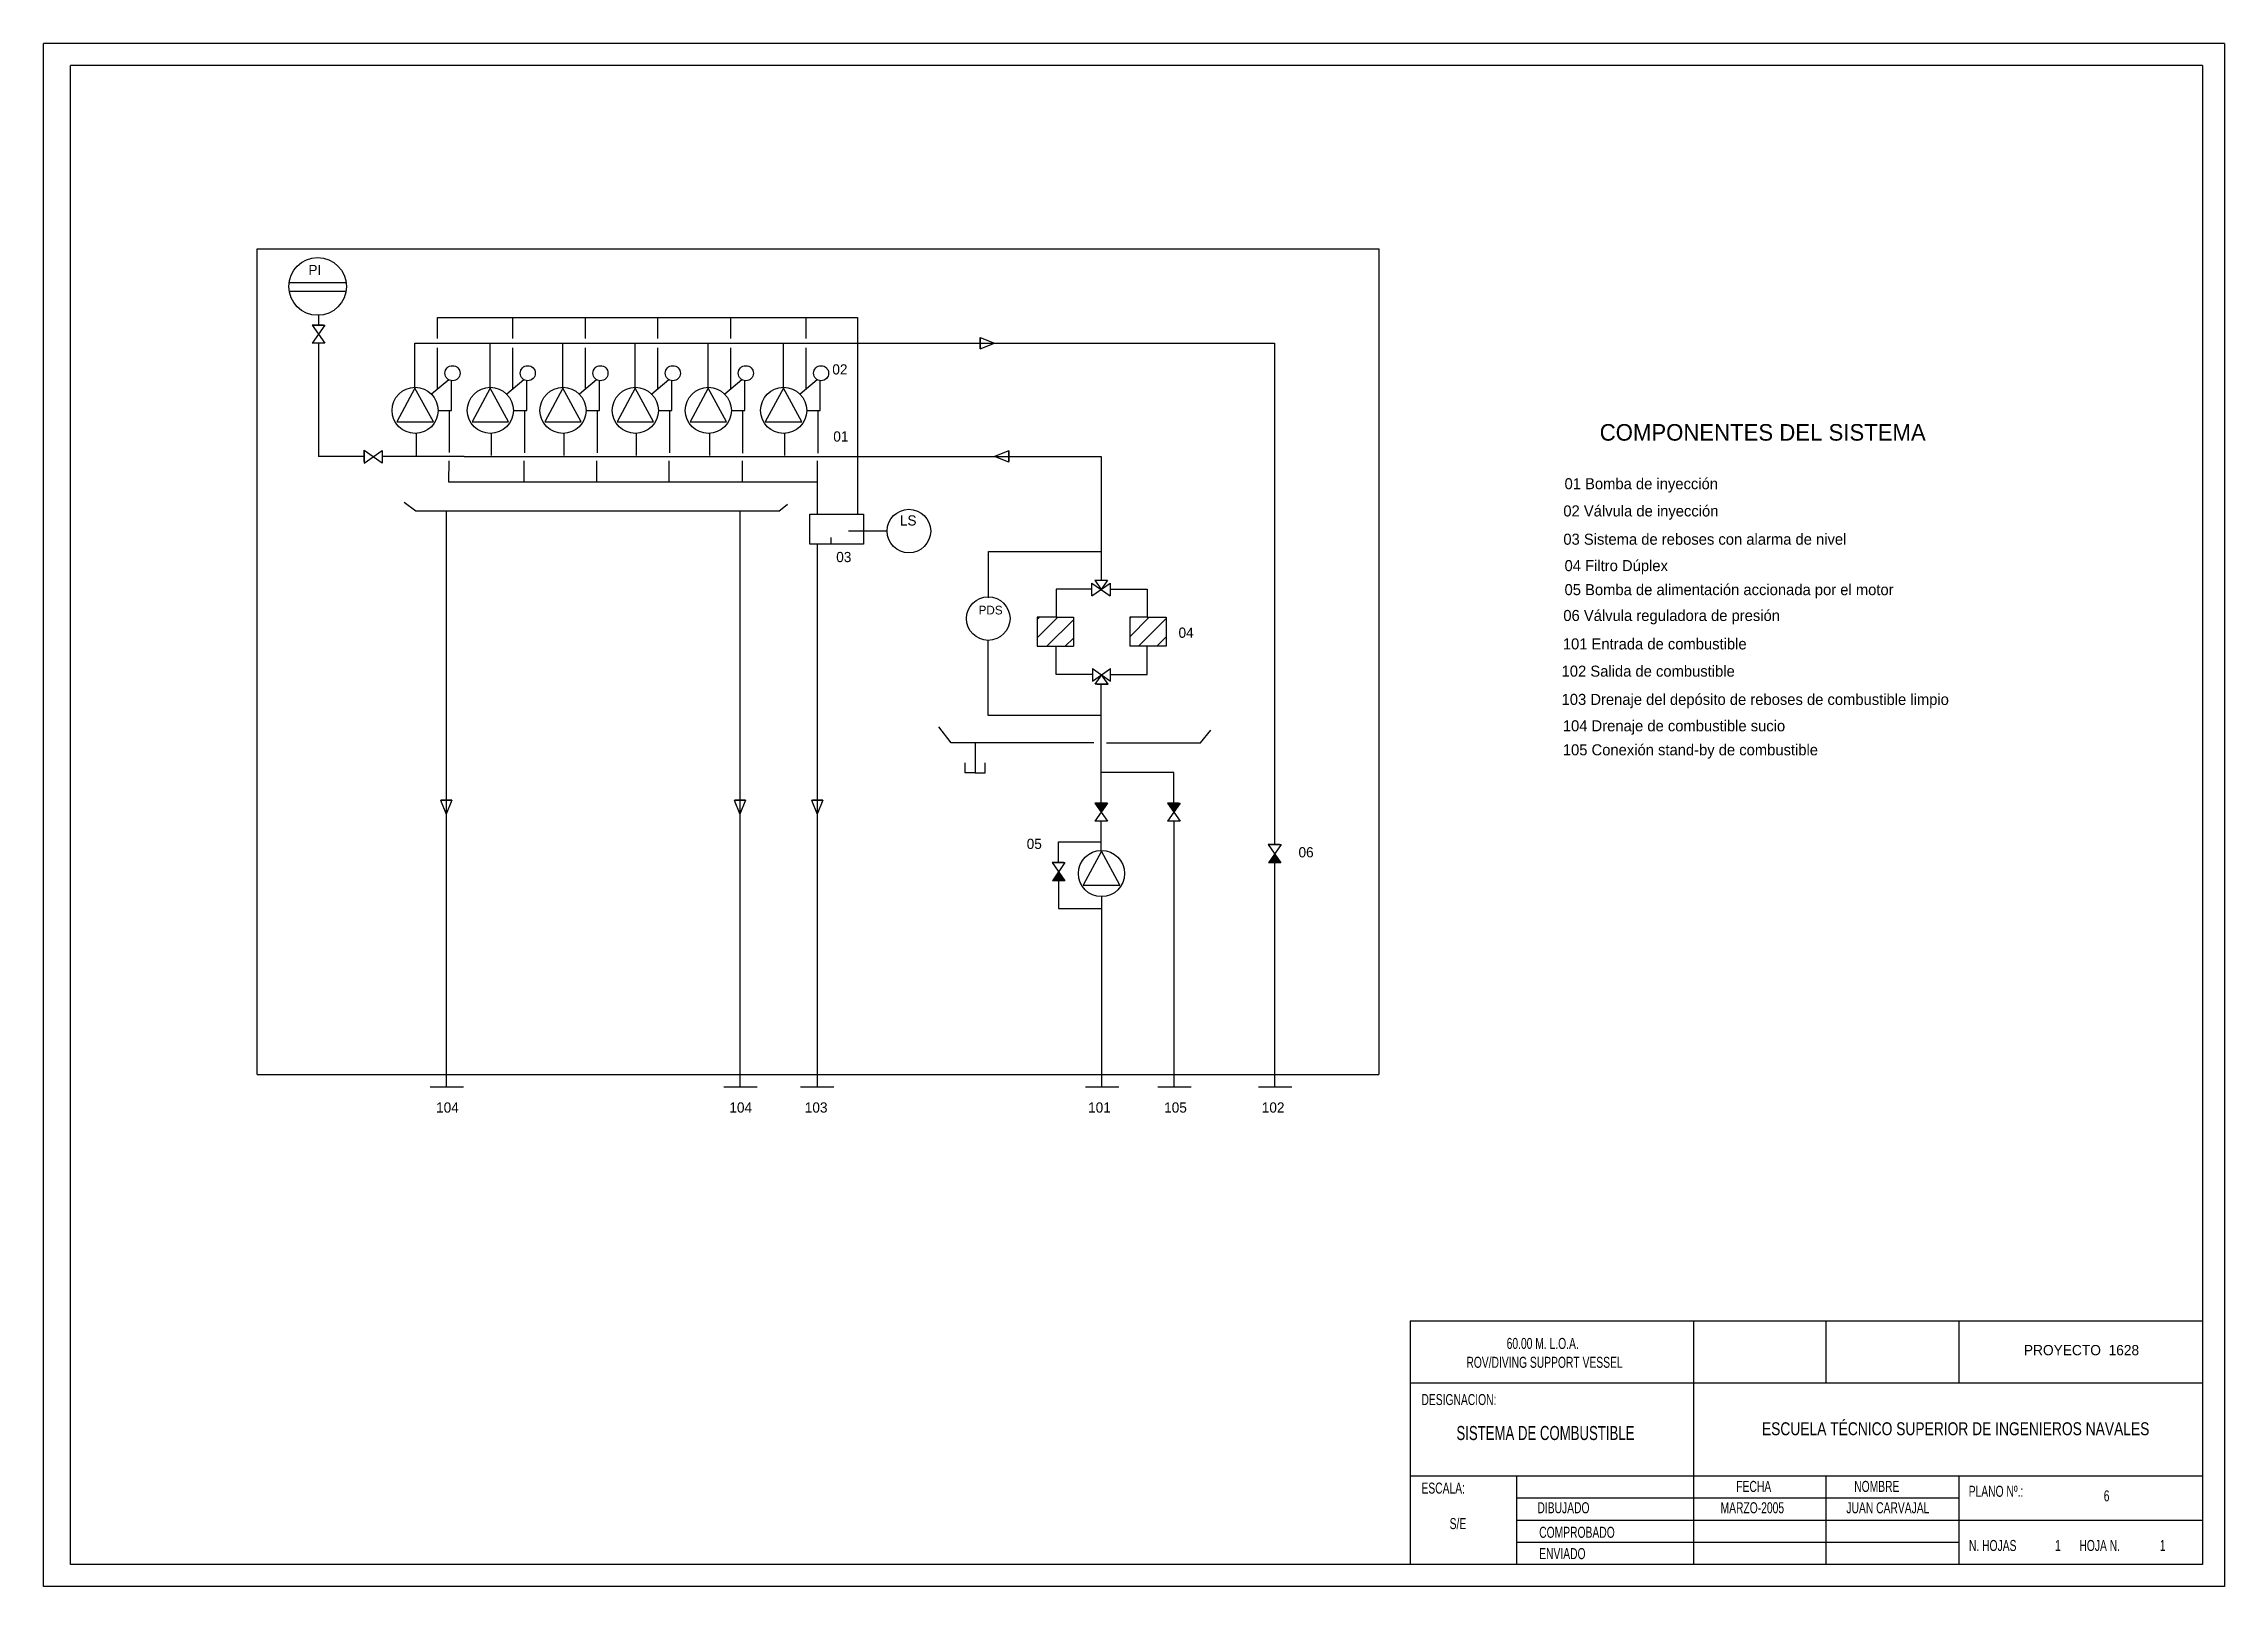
# Model space of a CAD drawing. Header units: millimetres. Extents: x 41 to 683, y 60 to 514.
import ezdxf

# ---------------------------------------------------------------- set-up
doc = ezdxf.new("R2010")
doc.units = ezdxf.units.MM
for name, color, linetype in [('CAJETIN', 3, 'Continuous'), ('Capa1', 1, 'Continuous'), ('D3', 3, 'Continuous'), ('TX', 3, 'Continuous')]:
    doc.layers.add(name, color=color, linetype=linetype)
doc.styles.add('CN', font='Gothic.TTF', dxfattribs={"width": 0.8})
doc.styles.add('ROMANS', font='Gothic.TTF')
doc.styles.get("Standard").update_dxf_attribs({"font": 'Gothic.TTF'})
pattern_1 = [(45, (16.9087, 141.115), (-2.694077, 2.694077), [])]

msp = doc.modelspace()

# ---------------------------------------------------------------- hatches: boundary and pattern name
h = msp.add_hatch()
h.set_pattern_fill('ANSI31', color=256, scale=1.2, style=0)
h.set_pattern_definition(pattern_1)
h.paths.add_polyline_path([(333.65, 336.86), (344.39, 336.86), (344.39, 345.44), (339.24, 345.44), (333.65, 345.44)])
h = msp.add_hatch()
h.set_pattern_fill('ANSI31', color=256, scale=1.2, style=0)
h.set_pattern_definition(pattern_1)
h.paths.add_polyline_path([(371.67, 336.86), (360.93, 336.86), (360.93, 345.44), (366.08, 345.44), (371.67, 345.44)])
for points in [[(354.4, 290.73), (350.64, 290.73), (352.52, 288.02)], [(375.79, 290.72), (372.03, 290.72), (373.91, 288.01)], [(340, 270.53), (338.16, 267.87), (341.84, 267.87)], [(403.61, 275.8), (401.77, 273.15), (405.45, 273.15)]]:
    msp.add_hatch(color=256).paths.add_polyline_path(points)

# ---------------------------------------------------------------- linework, layer by layer
for p, q in [((113.4, 443.96), (130.23, 443.96)), ((113.4, 441.38), (130.23, 441.38)), ((120.19, 431.42), (123.91, 426.05)), ((123.51, 431.42), (120.19, 431.42)), ((123.95, 431.42), (120.23, 426.05)), ((120.63, 431.42), (123.95, 431.42)), ((122.06, 434.29), (122.06, 431.42)), ((157.12, 433.63), (280.75, 433.63)), ((157.12, 427.44), (157.12, 433.63)), ((179.29, 427.44), (179.29, 433.63)), ((200.7, 427.44), (200.7, 433.63)), ((222, 427.44), (222, 433.63)), ((243.5, 427.44), (243.5, 433.63)), ((265.65, 427.44), (265.65, 433.63)), ((280.75, 433.63), (280.75, 375.8)), ((123.91, 426.05), (120.19, 426.05)), ((122.06, 428.72), (122.06, 428.7)), ((122.06, 426.05), (122.06, 392.71)), ((150.48, 426.07), (403.56, 426.07)), ((150.48, 412.85), (150.48, 426.07)), ((150.48, 412.85), (150.48, 426.07)), ((150.48, 412.85), (150.48, 426.07)), ((150.48, 412.85), (150.48, 426.07)), ((150.48, 412.85), (150.48, 426.07)), ((150.48, 412.85), (150.48, 426.07)), ((150.48, 412.85), (150.48, 426.07)), ((150.48, 412.85), (150.48, 426.07)), ((157.14, 412.54), (157.13, 424.68)), ((157.14, 412.54), (157.14, 424.68)), ((157.14, 412.54), (157.14, 424.68)), ((157.14, 412.54), (157.14, 424.68)), ((157.14, 412.54), (157.14, 424.68)), ((157.14, 412.54), (157.14, 424.68)), ((157.14, 412.54), (157.14, 424.68)), ((157.14, 412.54), (157.14, 424.68)), ((172.64, 412.85), (172.64, 426.07)), ((172.64, 412.85), (172.64, 426.07)), ((172.64, 412.85), (172.64, 426.07)), ((172.64, 412.85), (172.64, 426.07)), ((172.64, 412.85), (172.64, 426.07)), ((172.64, 412.85), (172.64, 426.07)), ((172.64, 412.85), (172.64, 426.07)), ((172.64, 412.85), (172.64, 426.07)), ((179.29, 412.54), (179.29, 424.68)), ((179.29, 412.54), (179.29, 424.68)), ((179.29, 412.54), (179.29, 424.68)), ((179.29, 412.54), (179.29, 424.68)), ((179.29, 412.54), (179.29, 424.68)), ((179.29, 412.54), (179.29, 424.68)), ((179.29, 412.54), (179.29, 424.68)), ((179.29, 412.54), (179.29, 424.68)), ((194.04, 412.85), (194.04, 426.07)), ((194.04, 412.85), (194.04, 426.07)), ((194.04, 412.85), (194.04, 426.07)), ((194.04, 412.85), (194.04, 426.07)), ((194.04, 412.85), (194.04, 426.07)), ((194.04, 412.85), (194.04, 426.07)), ((194.04, 412.85), (194.04, 426.07)), ((194.04, 412.85), (194.04, 426.07)), ((200.7, 412.54), (200.7, 424.68)), ((200.7, 412.54), (200.7, 424.68)), ((200.7, 412.54), (200.7, 424.68)), ((200.7, 412.54), (200.7, 424.68)), ((200.7, 412.54), (200.7, 424.68)), ((200.7, 412.54), (200.7, 424.68)), ((200.7, 412.54), (200.7, 424.68)), ((200.7, 412.54), (200.7, 424.68)), ((215.34, 412.85), (215.34, 426.07)), ((215.34, 412.85), (215.34, 426.07)), ((215.34, 412.85), (215.34, 426.07)), ((215.34, 412.85), (215.34, 426.07)), ((215.34, 412.85), (215.34, 426.07)), ((215.34, 412.85), (215.34, 426.07)), ((215.34, 412.85), (215.34, 426.07)), ((215.34, 412.85), (215.34, 426.07)), ((222, 412.54), (222, 424.68)), ((222, 412.54), (222, 424.68)), ((222, 412.54), (222, 424.68)), ((222, 412.54), (222, 424.68)), ((222, 412.54), (222, 424.68)), ((222, 412.54), (222, 424.68)), ((222, 412.54), (222, 424.68)), ((222, 412.54), (222, 424.68)), ((236.84, 412.85), (236.84, 426.07)), ((236.84, 412.85), (236.84, 426.07)), ((236.84, 412.85), (236.84, 426.07)), ((236.84, 412.85), (236.84, 426.07)), ((236.84, 412.85), (236.84, 426.07)), ((236.84, 412.85), (236.84, 426.07)), ((236.84, 412.85), (236.84, 426.07)), ((236.84, 412.85), (236.84, 426.07)), ((243.5, 412.54), (243.5, 424.68)), ((243.5, 412.54), (243.5, 424.68)), ((243.5, 412.54), (243.5, 424.68)), ((243.5, 412.54), (243.5, 424.68)), ((243.5, 412.54), (243.5, 424.68)), ((243.5, 412.54), (243.5, 424.68)), ((243.5, 412.54), (243.5, 424.68)), ((243.5, 412.54), (243.5, 424.68)), ((259, 412.85), (259, 426.07)), ((259, 412.85), (259, 426.07)), ((259, 412.85), (259, 426.07)), ((259, 412.85), (259, 426.07)), ((259, 412.85), (259, 426.07)), ((259, 412.85), (259, 426.07)), ((259, 412.85), (259, 426.07)), ((259, 412.85), (259, 426.07)), ((265.65, 412.54), (265.65, 424.68)), ((265.65, 412.54), (265.65, 424.68)), ((265.65, 412.54), (265.65, 424.68)), ((265.65, 412.54), (265.65, 424.68)), ((265.65, 412.54), (265.65, 424.68)), ((265.65, 412.54), (265.65, 424.68)), ((265.65, 412.54), (265.65, 424.68)), ((265.65, 412.54), (265.65, 424.68)), ((316.93, 427.72), (316.93, 424.65)), ((316.93, 424.41), (316.93, 427.72)), ((316.93, 427.72), (321.11, 426.07)), ((316.93, 424.41), (321.11, 426.07)), ((403.56, 426.07), (403.56, 278.52)), ((150.48, 412.85), (145.13, 402.89)), ((150.48, 412.85), (145.13, 402.89)), ((150.48, 412.85), (145.13, 402.89)), ((150.48, 412.85), (145.13, 402.89)), ((150.48, 412.85), (145.13, 402.89)), ((150.48, 412.85), (145.13, 402.89)), ((150.48, 412.85), (145.13, 402.89)), ((150.48, 412.85), (145.13, 402.89)), ((155.9, 402.89), (150.48, 412.85)), ((155.9, 402.89), (150.48, 412.85)), ((155.9, 402.89), (150.48, 412.85)), ((155.9, 402.89), (150.48, 412.85)), ((155.9, 402.89), (150.48, 412.85)), ((155.9, 402.89), (150.48, 412.85)), ((155.9, 402.89), (150.48, 412.85)), ((155.9, 402.89), (150.48, 412.85)), ((160.41, 415.34), (155.37, 411.08)), ((160.41, 415.34), (155.37, 411.08)), ((160.41, 415.34), (155.37, 411.08)), ((160.41, 415.34), (155.37, 411.08)), ((160.41, 415.34), (155.37, 411.08)), ((160.41, 415.34), (155.37, 411.08)), ((160.41, 415.34), (155.37, 411.08)), ((160.41, 415.34), (155.37, 411.08)), ((161.26, 406.3), (161.26, 415.04)), ((161.26, 406.3), (161.26, 415.04)), ((161.26, 406.3), (161.26, 415.04)), ((161.26, 406.3), (161.26, 415.04)), ((161.26, 406.3), (161.26, 415.04)), ((161.26, 406.3), (161.26, 415.04)), ((161.26, 406.3), (161.26, 415.04)), ((161.26, 406.3), (161.26, 415.04)), ((172.64, 412.85), (167.28, 402.89)), ((172.64, 412.85), (167.28, 402.89)), ((172.64, 412.85), (167.28, 402.89)), ((172.64, 412.85), (167.28, 402.89)), ((172.64, 412.85), (167.28, 402.89)), ((172.64, 412.85), (167.28, 402.89)), ((172.64, 412.85), (167.28, 402.89)), ((172.64, 412.85), (167.28, 402.89)), ((178.05, 402.89), (172.64, 412.85)), ((178.05, 402.89), (172.64, 412.85)), ((178.05, 402.89), (172.64, 412.85)), ((178.05, 402.89), (172.64, 412.85)), ((178.05, 402.89), (172.64, 412.85)), ((178.05, 402.89), (172.64, 412.85)), ((178.05, 402.89), (172.64, 412.85)), ((178.05, 402.89), (172.64, 412.85)), ((182.56, 415.34), (177.52, 411.08)), ((182.56, 415.34), (177.52, 411.08)), ((182.56, 415.34), (177.52, 411.08)), ((182.56, 415.34), (177.52, 411.08)), ((182.56, 415.34), (177.52, 411.08)), ((182.56, 415.34), (177.52, 411.08)), ((182.56, 415.34), (177.52, 411.08)), ((182.56, 415.34), (177.52, 411.08)), ((183.42, 406.3), (183.42, 415.04)), ((183.42, 406.3), (183.42, 415.04)), ((183.42, 406.3), (183.42, 415.04)), ((183.42, 406.3), (183.42, 415.04)), ((183.42, 406.3), (183.42, 415.04)), ((183.42, 406.3), (183.42, 415.04)), ((183.42, 406.3), (183.42, 415.04)), ((183.42, 406.3), (183.42, 415.04)), ((194.04, 412.85), (188.69, 402.89)), ((194.04, 412.85), (188.69, 402.89)), ((194.04, 412.85), (188.69, 402.89)), ((194.04, 412.85), (188.69, 402.89)), ((194.04, 412.85), (188.69, 402.89)), ((194.04, 412.85), (188.69, 402.89)), ((194.04, 412.85), (188.69, 402.89)), ((194.04, 412.85), (188.69, 402.89)), ((199.46, 402.89), (194.04, 412.85)), ((199.46, 402.89), (194.04, 412.85)), ((199.46, 402.89), (194.04, 412.85)), ((199.46, 402.89), (194.04, 412.85)), ((199.46, 402.89), (194.04, 412.85)), ((199.46, 402.89), (194.04, 412.85)), ((199.46, 402.89), (194.04, 412.85)), ((199.46, 402.89), (194.04, 412.85)), ((203.97, 415.34), (198.93, 411.08)), ((203.97, 415.34), (198.93, 411.08)), ((203.97, 415.34), (198.93, 411.08)), ((203.97, 415.34), (198.93, 411.08)), ((203.97, 415.34), (198.93, 411.08)), ((203.97, 415.34), (198.93, 411.08)), ((203.97, 415.34), (198.93, 411.08)), ((203.97, 415.34), (198.93, 411.08)), ((204.82, 406.3), (204.82, 415.04)), ((204.82, 406.3), (204.82, 415.04)), ((204.82, 406.3), (204.82, 415.04)), ((204.82, 406.3), (204.82, 415.04)), ((204.82, 406.3), (204.82, 415.04)), ((204.82, 406.3), (204.82, 415.04)), ((204.82, 406.3), (204.82, 415.04)), ((204.82, 406.3), (204.82, 415.04)), ((215.34, 412.85), (209.99, 402.89)), ((215.34, 412.85), (209.99, 402.89)), ((215.34, 412.85), (209.99, 402.89)), ((215.34, 412.85), (209.99, 402.89)), ((215.34, 412.85), (209.99, 402.89)), ((215.34, 412.85), (209.99, 402.89)), ((215.34, 412.85), (209.99, 402.89)), ((215.34, 412.85), (209.99, 402.89)), ((220.76, 402.89), (215.34, 412.85)), ((220.76, 402.89), (215.34, 412.85)), ((220.76, 402.89), (215.34, 412.85)), ((220.76, 402.89), (215.34, 412.85)), ((220.76, 402.89), (215.34, 412.85)), ((220.76, 402.89), (215.34, 412.85)), ((220.76, 402.89), (215.34, 412.85)), ((220.76, 402.89), (215.34, 412.85)), ((225.27, 415.34), (220.23, 411.08)), ((225.27, 415.34), (220.23, 411.08)), ((225.27, 415.34), (220.23, 411.08)), ((225.27, 415.34), (220.23, 411.08)), ((225.27, 415.34), (220.23, 411.08)), ((225.27, 415.34), (220.23, 411.08)), ((225.27, 415.34), (220.23, 411.08)), ((225.27, 415.34), (220.23, 411.08)), ((226.12, 406.3), (226.12, 415.04)), ((226.12, 406.3), (226.12, 415.04)), ((226.12, 406.3), (226.12, 415.04)), ((226.12, 406.3), (226.12, 415.04)), ((226.12, 406.3), (226.12, 415.04)), ((226.12, 406.3), (226.12, 415.04)), ((226.12, 406.3), (226.12, 415.04)), ((226.12, 406.3), (226.12, 415.04)), ((236.84, 412.85), (231.49, 402.89)), ((236.84, 412.85), (231.49, 402.89)), ((236.84, 412.85), (231.49, 402.89)), ((236.84, 412.85), (231.49, 402.89)), ((236.84, 412.85), (231.49, 402.89)), ((236.84, 412.85), (231.49, 402.89)), ((236.84, 412.85), (231.49, 402.89)), ((236.84, 412.85), (231.49, 402.89)), ((242.26, 402.89), (236.84, 412.85)), ((242.26, 402.89), (236.84, 412.85)), ((242.26, 402.89), (236.84, 412.85)), ((242.26, 402.89), (236.84, 412.85)), ((242.26, 402.89), (236.84, 412.85)), ((242.26, 402.89), (236.84, 412.85)), ((242.26, 402.89), (236.84, 412.85)), ((242.26, 402.89), (236.84, 412.85)), ((246.77, 415.34), (241.73, 411.08)), ((246.77, 415.34), (241.73, 411.08)), ((246.77, 415.34), (241.73, 411.08)), ((246.77, 415.34), (241.73, 411.08)), ((246.77, 415.34), (241.73, 411.08)), ((246.77, 415.34), (241.73, 411.08)), ((246.77, 415.34), (241.73, 411.08)), ((246.77, 415.34), (241.73, 411.08)), ((247.63, 406.3), (247.63, 415.04)), ((247.63, 406.3), (247.63, 415.04)), ((247.63, 406.3), (247.63, 415.04)), ((247.63, 406.3), (247.63, 415.04)), ((247.63, 406.3), (247.63, 415.04)), ((247.63, 406.3), (247.63, 415.04)), ((247.63, 406.3), (247.63, 415.04)), ((247.63, 406.3), (247.63, 415.04)), ((259, 412.85), (253.64, 402.89)), ((259, 412.85), (253.64, 402.89)), ((259, 412.85), (253.64, 402.89)), ((259, 412.85), (253.64, 402.89)), ((259, 412.85), (253.64, 402.89)), ((259, 412.85), (253.64, 402.89)), ((259, 412.85), (253.64, 402.89)), ((259, 412.85), (253.64, 402.89)), ((264.41, 402.89), (259, 412.85)), ((264.41, 402.89), (259, 412.85)), ((264.41, 402.89), (259, 412.85)), ((264.41, 402.89), (259, 412.85)), ((264.41, 402.89), (259, 412.85)), ((264.41, 402.89), (259, 412.85)), ((264.41, 402.89), (259, 412.85)), ((264.41, 402.89), (259, 412.85)), ((268.92, 415.34), (263.88, 411.08)), ((268.92, 415.34), (263.88, 411.08)), ((268.92, 415.34), (263.88, 411.08)), ((268.92, 415.34), (263.88, 411.08)), ((268.92, 415.34), (263.88, 411.08)), ((268.92, 415.34), (263.88, 411.08)), ((268.92, 415.34), (263.88, 411.08)), ((268.92, 415.34), (263.88, 411.08)), ((269.78, 406.3), (269.78, 415.04)), ((269.78, 406.3), (269.78, 415.04)), ((269.78, 406.3), (269.78, 415.04)), ((269.78, 406.3), (269.78, 415.04)), ((269.78, 406.3), (269.78, 415.04)), ((269.78, 406.3), (269.78, 415.04)), ((269.78, 406.3), (269.78, 415.04)), ((269.78, 406.3), (269.78, 415.04)), ((157.31, 406.3), (161.26, 406.3)), ((157.31, 406.3), (161.26, 406.3)), ((157.31, 406.3), (161.26, 406.3)), ((157.31, 406.3), (161.26, 406.3)), ((157.31, 406.3), (161.26, 406.3)), ((157.31, 406.3), (161.26, 406.3)), ((157.31, 406.3), (161.26, 406.3)), ((157.31, 406.3), (161.26, 406.3)), ((160.56, 406.38), (160.56, 393.87)), ((160.56, 406.38), (160.56, 393.87)), ((160.56, 406.38), (160.56, 393.87)), ((160.56, 406.38), (160.56, 393.87)), ((160.56, 406.38), (160.56, 393.87)), ((160.56, 406.38), (160.56, 393.87)), ((160.56, 406.38), (160.56, 393.87)), ((160.56, 406.38), (160.56, 393.87)), ((179.46, 406.3), (183.42, 406.3)), ((179.46, 406.3), (183.42, 406.3)), ((179.46, 406.3), (183.42, 406.3)), ((179.46, 406.3), (183.42, 406.3)), ((179.46, 406.3), (183.42, 406.3)), ((179.46, 406.3), (183.42, 406.3)), ((179.46, 406.3), (183.42, 406.3)), ((179.46, 406.3), (183.42, 406.3)), ((182.71, 406.38), (182.71, 393.84)), ((182.71, 406.38), (182.71, 393.84)), ((182.71, 406.38), (182.71, 393.84)), ((182.71, 406.38), (182.71, 393.84)), ((182.71, 406.38), (182.71, 393.84)), ((182.71, 406.38), (182.71, 393.84)), ((182.71, 406.38), (182.71, 393.84)), ((182.71, 406.38), (182.71, 393.84)), ((200.87, 406.3), (204.82, 406.3)), ((200.87, 406.3), (204.82, 406.3)), ((200.87, 406.3), (204.82, 406.3)), ((200.87, 406.3), (204.82, 406.3)), ((200.87, 406.3), (204.82, 406.3)), ((200.87, 406.3), (204.82, 406.3)), ((200.87, 406.3), (204.82, 406.3)), ((200.87, 406.3), (204.82, 406.3)), ((204.12, 406.38), (204.12, 393.8)), ((204.12, 406.38), (204.12, 393.8)), ((204.12, 406.38), (204.12, 393.8)), ((204.12, 406.38), (204.12, 393.8)), ((204.12, 406.38), (204.12, 393.8)), ((204.12, 406.38), (204.12, 393.8)), ((204.12, 406.38), (204.12, 393.8)), ((204.12, 406.38), (204.12, 393.8)), ((222.17, 406.3), (226.12, 406.3)), ((222.17, 406.3), (226.12, 406.3)), ((222.17, 406.3), (226.12, 406.3)), ((222.17, 406.3), (226.12, 406.3)), ((222.17, 406.3), (226.12, 406.3)), ((222.17, 406.3), (226.12, 406.3)), ((222.17, 406.3), (226.12, 406.3)), ((222.17, 406.3), (226.12, 406.3)), ((225.42, 406.38), (225.42, 393.77)), ((225.42, 406.38), (225.42, 393.77)), ((225.42, 406.38), (225.42, 393.77)), ((225.42, 406.38), (225.42, 393.77)), ((225.42, 406.38), (225.42, 393.77)), ((225.42, 406.38), (225.42, 393.77)), ((225.42, 406.38), (225.42, 393.77)), ((225.42, 406.38), (225.42, 393.77)), ((243.67, 406.3), (247.63, 406.3)), ((243.67, 406.3), (247.63, 406.3)), ((243.67, 406.3), (247.63, 406.3)), ((243.67, 406.3), (247.63, 406.3)), ((243.67, 406.3), (247.63, 406.3)), ((243.67, 406.3), (247.63, 406.3)), ((243.67, 406.3), (247.63, 406.3)), ((243.67, 406.3), (247.63, 406.3)), ((246.92, 406.38), (246.92, 393.73)), ((246.92, 406.38), (246.92, 393.73)), ((246.92, 406.38), (246.92, 393.73)), ((246.92, 406.38), (246.92, 393.73)), ((246.92, 406.38), (246.92, 393.73)), ((246.92, 406.38), (246.92, 393.73)), ((246.92, 406.38), (246.92, 393.73)), ((246.92, 406.38), (246.92, 393.73)), ((265.82, 406.3), (269.78, 406.3)), ((265.82, 406.3), (269.78, 406.3)), ((265.82, 406.3), (269.78, 406.3)), ((265.82, 406.3), (269.78, 406.3)), ((265.82, 406.3), (269.78, 406.3)), ((265.82, 406.3), (269.78, 406.3)), ((265.82, 406.3), (269.78, 406.3)), ((265.82, 406.3), (269.78, 406.3)), ((269.07, 406.38), (269.07, 393.69)), ((269.07, 406.38), (269.07, 393.69)), ((269.07, 406.38), (269.07, 393.69)), ((269.07, 406.38), (269.07, 393.69)), ((269.07, 406.38), (269.07, 393.69)), ((269.07, 406.38), (269.07, 393.69)), ((269.07, 406.38), (269.07, 393.69)), ((269.07, 406.38), (269.07, 393.69)), ((145.13, 402.89), (155.9, 402.89)), ((145.13, 402.89), (155.9, 402.89)), ((145.13, 402.89), (155.9, 402.89)), ((145.13, 402.89), (155.9, 402.89)), ((145.13, 402.89), (155.9, 402.89)), ((145.13, 402.89), (155.9, 402.89)), ((145.13, 402.89), (155.9, 402.89)), ((145.13, 402.89), (155.9, 402.89)), ((150.8, 399.62), (150.8, 393.06)), ((150.8, 399.62), (150.8, 393.06)), ((150.8, 399.62), (150.8, 393.06)), ((150.8, 399.62), (150.8, 393.06)), ((150.8, 399.62), (150.8, 393.06)), ((150.8, 399.62), (150.8, 393.06)), ((150.8, 399.62), (150.8, 393.06)), ((150.8, 399.62), (150.8, 393.06)), ((167.28, 402.89), (178.05, 402.89)), ((167.28, 402.89), (178.05, 402.89)), ((167.28, 402.89), (178.05, 402.89)), ((167.28, 402.89), (178.05, 402.89)), ((167.28, 402.89), (178.05, 402.89)), ((167.28, 402.89), (178.05, 402.89)), ((167.28, 402.89), (178.05, 402.89)), ((167.28, 402.89), (178.05, 402.89)), ((172.95, 399.62), (172.95, 393.06)), ((172.95, 399.62), (172.95, 393.06)), ((172.95, 399.62), (172.95, 393.06)), ((172.95, 399.62), (172.95, 393.06)), ((172.95, 399.62), (172.95, 393.06)), ((172.95, 399.62), (172.95, 393.06)), ((172.95, 399.62), (172.95, 393.06)), ((172.95, 399.62), (172.95, 393.06)), ((188.69, 402.89), (199.46, 402.89)), ((188.69, 402.89), (199.46, 402.89)), ((188.69, 402.89), (199.46, 402.89)), ((188.69, 402.89), (199.46, 402.89)), ((188.69, 402.89), (199.46, 402.89)), ((188.69, 402.89), (199.46, 402.89)), ((188.69, 402.89), (199.46, 402.89)), ((188.69, 402.89), (199.46, 402.89)), ((194.36, 399.62), (194.36, 393.06)), ((194.36, 399.62), (194.36, 393.06)), ((194.36, 399.62), (194.36, 393.06)), ((194.36, 399.62), (194.36, 393.06)), ((194.36, 399.62), (194.36, 393.06)), ((194.36, 399.62), (194.36, 393.06)), ((194.36, 399.62), (194.36, 393.06)), ((194.36, 399.62), (194.36, 393.06)), ((209.99, 402.89), (220.76, 402.89)), ((209.99, 402.89), (220.76, 402.89)), ((209.99, 402.89), (220.76, 402.89)), ((209.99, 402.89), (220.76, 402.89)), ((209.99, 402.89), (220.76, 402.89)), ((209.99, 402.89), (220.76, 402.89)), ((209.99, 402.89), (220.76, 402.89)), ((209.99, 402.89), (220.76, 402.89)), ((215.66, 399.62), (215.66, 393.06)), ((215.66, 399.62), (215.66, 393.06)), ((215.66, 399.62), (215.66, 393.06)), ((215.66, 399.62), (215.66, 393.06)), ((215.66, 399.62), (215.66, 393.06)), ((215.66, 399.62), (215.66, 393.06)), ((215.66, 399.62), (215.66, 393.06)), ((215.66, 399.62), (215.66, 393.06)), ((231.49, 402.89), (242.26, 402.89)), ((231.49, 402.89), (242.26, 402.89)), ((231.49, 402.89), (242.26, 402.89)), ((231.49, 402.89), (242.26, 402.89)), ((231.49, 402.89), (242.26, 402.89)), ((231.49, 402.89), (242.26, 402.89)), ((231.49, 402.89), (242.26, 402.89)), ((231.49, 402.89), (242.26, 402.89)), ((237.16, 399.62), (237.16, 393.06)), ((237.16, 399.62), (237.16, 393.06)), ((237.16, 399.62), (237.16, 393.06)), ((237.16, 399.62), (237.16, 393.06)), ((237.16, 399.62), (237.16, 393.06)), ((237.16, 399.62), (237.16, 393.06)), ((237.16, 399.62), (237.16, 393.06)), ((237.16, 399.62), (237.16, 393.06)), ((253.64, 402.89), (264.41, 402.89)), ((253.64, 402.89), (264.41, 402.89)), ((253.64, 402.89), (264.41, 402.89)), ((253.64, 402.89), (264.41, 402.89)), ((253.64, 402.89), (264.41, 402.89)), ((253.64, 402.89), (264.41, 402.89)), ((253.64, 402.89), (264.41, 402.89)), ((253.64, 402.89), (264.41, 402.89)), ((259.31, 399.62), (259.31, 393.06)), ((259.31, 399.62), (259.31, 393.06)), ((259.31, 399.62), (259.31, 393.06)), ((259.31, 399.62), (259.31, 393.06)), ((259.31, 399.62), (259.31, 393.06)), ((259.31, 399.62), (259.31, 393.06)), ((259.31, 399.62), (259.31, 393.06)), ((135.5, 392.71), (122.06, 392.71)), ((135.5, 391.25), (135.5, 394.57)), ((135.5, 394.57), (140.87, 390.85)), ((135.5, 390.81), (140.87, 394.53)), ((135.5, 394.13), (135.5, 390.81)), ((138.2, 392.68), (138.22, 392.68)), ((140.87, 394.53), (140.87, 390.81)), ((164.92, 392.71), (140.87, 392.71)), ((164.92, 392.71), (352.51, 392.71)), ((325.3, 394.37), (321.11, 392.71)), ((325.3, 391.06), (321.11, 392.71)), ((325.3, 391.06), (325.3, 394.37)), ((325.3, 394.37), (325.3, 391.29)), ((352.51, 392.71), (352.51, 356.31)), ((160.41, 391.43), (160.4, 385.24)), ((182.58, 391.43), (182.58, 385.24)), ((203.98, 391.43), (203.98, 385.24)), ((225.28, 391.43), (225.28, 385.24)), ((246.79, 391.43), (246.79, 385.24)), ((268.94, 391.43), (268.94, 375.8)), ((150.77, 376.66), (147.34, 379.23)), ((160.4, 385.24), (268.94, 385.24)), ((257.62, 376.66), (150.77, 376.66)), ((159.65, 376.66), (159.65, 207.16)), ((246.16, 376.49), (246.16, 207.24)), ((257.62, 376.66), (260.19, 378.66)), ((266.78, 366.93), (266.78, 375.8)), ((266.78, 375.8), (282.54, 375.8)), ((282.54, 375.8), (282.54, 366.93)), ((282.54, 366.93), (266.78, 366.93)), ((268.94, 366.93), (268.94, 207.24)), ((273.08, 366.93), (273.08, 368.93)), ((289.6, 370.79), (278.16, 370.79)), ((319.37, 364.72), (352.51, 364.72)), ((319.37, 351.1), (319.37, 364.72)), ((339.24, 353.64), (339.24, 345.44)), ((349.79, 353.64), (339.24, 353.64)), ((349.79, 355.46), (355.15, 351.74)), ((349.79, 351.7), (349.79, 355.46)), ((349.79, 351.7), (355.16, 355.42)), ((350.64, 356.3), (354.4, 356.3)), ((350.64, 356.3), (352.55, 353.54)), ((354.4, 356.3), (352.49, 353.54)), ((352.49, 353.58), (352.51, 353.58)), ((352.51, 353.6), (352.51, 353.58)), ((355.16, 355.42), (355.15, 351.7)), ((355.16, 353.64), (366.08, 353.64)), ((366.08, 353.64), (366.08, 345.44)), ((333.65, 345.44), (333.65, 336.86)), ((339.24, 345.44), (333.65, 345.44)), ((339.24, 345.44), (344.39, 345.44)), ((344.39, 345.44), (344.39, 336.86)), ((360.93, 345.44), (360.93, 336.86)), ((366.08, 345.44), (360.93, 345.44)), ((366.08, 345.44), (371.67, 345.44)), ((371.67, 345.44), (371.67, 336.86)), ((319.13, 338.7), (319.13, 316.57)), ((333.65, 336.86), (344.39, 336.86)), ((339.24, 328.54), (339.24, 336.74)), ((371.67, 336.86), (360.93, 336.86)), ((366.08, 328.54), (366.08, 336.74)), ((349.94, 328.54), (339.24, 328.54)), ((349.96, 330.34), (349.96, 326.58)), ((349.96, 330.34), (355.33, 326.62)), ((349.96, 326.58), (355.33, 330.3)), ((350.81, 325.74), (352.72, 328.5)), ((352.62, 328.54), (352.66, 328.54)), ((352.66, 328.51), (352.66, 328.47)), ((354.57, 325.74), (352.66, 328.5)), ((352.66, 328.47), (352.68, 328.47)), ((352.68, 328.45), (352.68, 328.47)), ((355.27, 328.54), (366.08, 328.54)), ((355.33, 326.62), (355.33, 330.34)), ((354.13, 325.74), (350.81, 325.74)), ((351.25, 325.74), (354.57, 325.74)), ((352.51, 290.73), (352.51, 325.73)), ((319.13, 316.57), (352.51, 316.57)), ((308.32, 308.46), (304.77, 313.19)), ((350.35, 308.46), (308.32, 308.46)), ((315.42, 308.46), (315.42, 299.59)), ((354.15, 308.41), (381.74, 308.41)), ((381.74, 308.41), (384.79, 312.21)), ((312.46, 299.59), (312.46, 302.55)), ((318.38, 299.59), (318.38, 302.55)), ((315.42, 299.59), (312.46, 299.59)), ((315.42, 299.59), (318.38, 299.59)), ((373.91, 299.68), (352.51, 299.68)), ((373.91, 290.72), (373.91, 299.68)), ((158, 291.61), (159.65, 287.42)), ((158, 291.61), (161.31, 291.61)), ((161.31, 291.61), (158.23, 291.61)), ((161.31, 291.61), (159.65, 287.42)), ((244.5, 291.61), (247.81, 291.61)), ((244.5, 291.61), (246.16, 287.42)), ((247.81, 291.61), (244.74, 291.61)), ((247.81, 291.61), (246.16, 287.42)), ((267.28, 291.61), (270.6, 291.61)), ((267.28, 291.61), (268.94, 287.42)), ((270.6, 291.61), (267.52, 291.61)), ((270.6, 291.61), (268.94, 287.42)), ((354.4, 290.73), (350.64, 290.73)), ((350.64, 290.73), (354.36, 285.36)), ((354.4, 290.73), (350.68, 285.37)), ((351.08, 290.73), (354.4, 290.73)), ((372.03, 290.72), (375.75, 285.35)), ((372.03, 290.72), (375.79, 290.72)), ((375.35, 290.72), (372.03, 290.72)), ((375.79, 290.72), (372.07, 285.35)), ((354.36, 285.36), (350.68, 285.37)), ((352.51, 288.03), (352.51, 288.01)), ((352.51, 276.77), (352.51, 285.36)), ((375.75, 285.35), (372.07, 285.35)), ((373.9, 288.02), (373.9, 288)), ((373.9, 285.35), (373.9, 207.24)), ((339.99, 279.28), (352.51, 279.28)), ((340, 273.24), (339.99, 279.28)), ((352.59, 276.53), (347.24, 266.57)), ((358.01, 266.57), (352.59, 276.53)), ((358.01, 266.57), (352.59, 276.53)), ((358.01, 266.57), (352.59, 276.53)), ((358.01, 266.57), (352.59, 276.53)), ((358.01, 266.57), (352.59, 276.53)), ((358.01, 266.57), (352.59, 276.53)), ((358.01, 266.57), (352.59, 276.53)), ((358.01, 266.57), (352.59, 276.53)), ((401.73, 278.52), (405.49, 278.52)), ((405.05, 278.52), (401.73, 278.52)), ((401.73, 278.52), (405.45, 273.15)), ((405.49, 278.52), (401.77, 273.15)), ((338.12, 273.24), (341.84, 267.87)), ((341.44, 273.24), (338.12, 273.24)), ((341.88, 273.24), (338.16, 267.87)), ((338.56, 273.24), (341.88, 273.24)), ((339.99, 270.54), (339.99, 270.52)), ((405.45, 273.15), (401.77, 273.15)), ((403.56, 273.15), (403.56, 207.16)), ((403.61, 275.82), (403.61, 275.79)), ((341.84, 267.87), (338.16, 267.87)), ((340, 267.87), (340, 259.73)), ((347.24, 266.57), (358.01, 266.57)), ((347.24, 266.57), (358.01, 266.57)), ((347.24, 266.57), (358.01, 266.57)), ((347.24, 266.57), (358.01, 266.57)), ((347.24, 266.57), (358.01, 266.57)), ((347.24, 266.57), (358.01, 266.57)), ((347.24, 266.57), (358.01, 266.57)), ((347.24, 266.57), (358.01, 266.57)), ((339.99, 259.73), (352.63, 259.73)), ((352.63, 263.19), (352.63, 207.24)), ((154.92, 207.16), (164.76, 207.16)), ((241.43, 207.24), (251.26, 207.24)), ((264.02, 207.24), (273.85, 207.24)), ((347.9, 207.24), (357.73, 207.24)), ((369.17, 207.24), (379, 207.24)), ((398.83, 207.16), (408.66, 207.16))]:
    msp.add_line(p, q)
for centre, radius in [((121.81, 442.78), 8.49), ((161.54, 417.24), 2.22), ((161.54, 417.24), 2.22), ((161.54, 417.24), 2.22), ((161.54, 417.24), 2.22), ((161.54, 417.24), 2.22), ((161.54, 417.24), 2.22), ((161.54, 417.24), 2.22), ((161.54, 417.24), 2.22), ((183.7, 417.24), 2.22), ((183.7, 417.24), 2.22), ((183.7, 417.24), 2.22), ((183.7, 417.24), 2.22), ((183.7, 417.24), 2.22), ((183.7, 417.24), 2.22), ((183.7, 417.24), 2.22), ((183.7, 417.24), 2.22), ((205.1, 417.24), 2.22), ((205.1, 417.24), 2.22), ((205.1, 417.24), 2.22), ((205.1, 417.24), 2.22), ((205.1, 417.24), 2.22), ((205.1, 417.24), 2.22), ((205.1, 417.24), 2.22), ((205.1, 417.24), 2.22), ((226.4, 417.24), 2.22), ((226.4, 417.24), 2.22), ((226.4, 417.24), 2.22), ((226.4, 417.24), 2.22), ((226.4, 417.24), 2.22), ((226.4, 417.24), 2.22), ((226.4, 417.24), 2.22), ((226.4, 417.24), 2.22), ((247.9, 417.24), 2.22), ((247.9, 417.24), 2.22), ((247.9, 417.24), 2.22), ((247.9, 417.24), 2.22), ((247.9, 417.24), 2.22), ((247.9, 417.24), 2.22), ((247.9, 417.24), 2.22), ((247.9, 417.24), 2.22), ((270.06, 417.24), 2.22), ((270.06, 417.24), 2.22), ((270.06, 417.24), 2.22), ((270.06, 417.24), 2.22), ((270.06, 417.24), 2.22), ((270.06, 417.24), 2.22), ((270.06, 417.24), 2.22), ((270.06, 417.24), 2.22), ((150.51, 406.3), 6.79), ((150.51, 406.3), 6.79), ((150.51, 406.3), 6.79), ((150.51, 406.3), 6.79), ((150.51, 406.3), 6.79), ((150.51, 406.3), 6.79), ((150.51, 406.3), 6.79), ((150.51, 406.3), 6.79), ((172.67, 406.3), 6.79), ((172.67, 406.3), 6.79), ((172.67, 406.3), 6.79), ((172.67, 406.3), 6.79), ((172.67, 406.3), 6.79), ((172.67, 406.3), 6.79), ((172.67, 406.3), 6.79), ((172.67, 406.3), 6.79), ((194.07, 406.3), 6.79), ((194.07, 406.3), 6.79), ((194.07, 406.3), 6.79), ((194.07, 406.3), 6.79), ((194.07, 406.3), 6.79), ((194.07, 406.3), 6.79), ((194.07, 406.3), 6.79), ((194.07, 406.3), 6.79), ((215.37, 406.3), 6.79), ((215.37, 406.3), 6.79), ((215.37, 406.3), 6.79), ((215.37, 406.3), 6.79), ((215.37, 406.3), 6.79), ((215.37, 406.3), 6.79), ((215.37, 406.3), 6.79), ((215.37, 406.3), 6.79), ((236.87, 406.3), 6.79), ((236.87, 406.3), 6.79), ((236.87, 406.3), 6.79), ((236.87, 406.3), 6.79), ((236.87, 406.3), 6.79), ((236.87, 406.3), 6.79), ((236.87, 406.3), 6.79), ((236.87, 406.3), 6.79), ((259.03, 406.3), 6.79), ((259.03, 406.3), 6.79), ((259.03, 406.3), 6.79), ((259.03, 406.3), 6.79), ((259.03, 406.3), 6.79), ((259.03, 406.3), 6.79), ((259.03, 406.3), 6.79), ((259.03, 406.3), 6.79), ((295.93, 370.79), 6.4), ((319.29, 345.02), 6.4), ((352.62, 269.98), 6.79), ((352.62, 269.98), 6.79), ((352.62, 269.98), 6.79), ((352.62, 269.98), 6.79), ((352.62, 269.98), 6.79), ((352.62, 269.98), 6.79), ((352.62, 269.98), 6.79), ((352.62, 269.98), 6.79)]:
    msp.add_circle(centre, radius)
at = {"layer": 'CAJETIN', "color": 2, "linetype": 'Continuous'}
for p, q in [((443.5, 138.33), (676.78, 138.33)), ((443.5, 138.33), (443.5, 66.65)), ((526.91, 138.33), (526.91, 92.72)), ((566.01, 120.09), (566.01, 138.33)), ((605.11, 138.33), (605.11, 120.09)), ((443.5, 120.09), (526.91, 120.09)), ((526.91, 120.09), (605.11, 120.09)), ((605.11, 120.09), (676.78, 120.09)), ((443.5, 92.72), (676.78, 92.72)), ((474.78, 92.72), (474.78, 66.65)), ((526.91, 92.72), (526.91, 66.65)), ((566.01, 66.65), (566.01, 92.72)), ((605.11, 92.72), (605.11, 66.65)), ((474.78, 86.2), (605.11, 86.2)), ((474.78, 79.69), (605.11, 79.69)), ((605.11, 79.69), (676.78, 79.69)), ((474.78, 73.17), (605.11, 73.17))]:
    msp.add_line(p, q, dxfattribs=at)
msp.add_lwpolyline([(605.11, 92.72, 0.0652, 0.0652, 0), (605.11, 66.65, 0.0652, 0.0652, 0)], format="xyseb", dxfattribs=at)
at = {"layer": 'Capa1'}
for p, q in [((103.97, 210.81), (103.97, 453.81)), ((103.97, 453.81), (434.28, 453.81)), ((434.28, 453.81), (434.28, 210.81)), ((103.97, 210.81), (434.28, 210.81))]:
    msp.add_line(p, q, dxfattribs=at)
at = {"layer": 'D3'}
for p, q in [((683.26, 514.25), (41.14, 514.25)), ((41.14, 60.17), (41.14, 514.25)), ((683.26, 514.25), (683.26, 80.17)), ((683.26, 80.17), (683.26, 60.17)), ((61.14, 60.17), (41.14, 60.17)), ((683.26, 60.17), (61.14, 60.17))]:
    msp.add_line(p, q, dxfattribs=at)
at = {"layer": 'D3', "color": 2}
for p, q in [((676.78, 507.77), (49.04, 507.77)), ((49.04, 66.65), (49.04, 507.77)), ((676.78, 507.77), (676.78, 86.65)), ((676.78, 86.65), (676.78, 66.65)), ((69.04, 66.65), (49.04, 66.65)), ((676.78, 66.65), (69.04, 66.65))]:
    msp.add_line(p, q, dxfattribs=at)

# ---------------------------------------------------------------- texts
at = {"attachment_point": 1}
for s, insert, char_height, width in [('PI', (119.11, 449.11), 3, 8.4791), ('02', (273.37, 419.87), 3, 5.7289), ('01', (273.66, 400.12), 3, 6.0154), ('COMPONENTES DEL SISTEMA', (499.33, 402.27), 4.875, 131.3965), ('LS', (293.25, 375.42), 3, 4.8683), ('03', (274.52, 364.64), 3, 6.0154), ('PDS', (316.44, 348.81), 2.572, 4.1743), ('04', (375.31, 342.37), 3, 6.0154), ('05', (330.6, 280.22), 3, 6.0154), ('06', (410.64, 277.74), 3, 6.0154), ('104', (156.7, 202.62), 3, 15.0342), ('104', (243.05, 202.62), 3, 15.0342), ('103', (265.26, 202.62), 3, 15.0342), ('101', (348.68, 202.62), 3, 15.0342), ('105', (371.08, 202.62), 3, 15.0342), ('102', (399.82, 202.62), 3, 15.0342)]:
    msp.add_mtext(s, dxfattribs=dict(at, insert=insert, char_height=char_height, width=width))
at = {"color": 3, "attachment_point": 1}
for s, insert, char_height, width in [('01 Bomba de inyección', (488.98, 386.35), 3.25, 89.4834), ('02 Válvula de inyección', (488.62, 378.33), 3.25, 89.4834), ('03 Sistema de reboses con alarma de nivel', (488.62, 370.01), 3.25, 125.9575), ('04 Filtro Dúplex', (488.98, 362.24), 3.25, 89.4834), ('05 Bomba de alimentación accionada por el motor', (488.98, 355.17), 3.25, 145.1609), ('06 Válvula reguladora de presión', (488.62, 347.56), 3.25, 105.563), ('101 Entrada de combustible', (488.47, 339.2), 3.25, 89.4834), ('102 Salida de combustible', (488.11, 331.18), 3.25, 89.4834), ('103 Drenaje del depósito de reboses de combustible limpio', (488.11, 322.86), 3.25, 171.7827), ('104 Drenaje de combustible sucio', (488.47, 315.09), 3.25, 103.5811), ('105 Conexión stand-by de combustible', (488.47, 308.02), 3.25, 117.3162), ('PROYECTO  1628', (624.22, 131.22), 3.024, 62.5827)]:
    msp.add_mtext(s, dxfattribs=dict(at, insert=insert, char_height=char_height, width=width))
at = {"layer": 'CAJETIN', "linetype": 'Continuous', "style": 'ROMANS', "width": 0.7}
for s, height, p in [('60.00 M. L.O.A.', 3.24, (471.93, 130.06)), ('ROV/DIVING SUPPORT VESSEL ', 3.24, (460.07, 124.5)), ('SISTEMA DE COMBUSTIBLE', 4.1472, (457.14, 103.24)), ('6', 3.24, (647.74, 85.2)), ('S/E', 3.24, (455.14, 77.03)), ('1', 3.24, (633.4, 70.59)), ('1', 3.24, (664.26, 70.59))]:
    msp.add_text(s, height=height, dxfattribs=at).set_placement(p)
at = {"layer": 'CAJETIN', "color": 2, "linetype": 'Continuous', "style": 'ROMANS', "width": 0.7}
for s, p in [('DESIGNACION:', (446.84, 113.54)), ('ESCALA:', (446.84, 87.48)), ('FECHA                             NOMBRE', (539.55, 87.97)), ('DIBUJADO', (480.99, 81.69)), ('PLANO Nº.:', (607.97, 86.54)), ('COMPROBADO', (481.51, 74.47)), ('ENVIADO', (481.51, 68.19)), ('N. HOJAS                      HOJA N.', (608.05, 70.59))]:
    msp.add_text(s, height=3.24, dxfattribs=at).set_placement(p)
at = {"layer": 'CAJETIN', "color": 3, "linetype": 'Continuous', "style": 'ROMANS', "width": 0.7}
for s, p in [('MARZO-2005', (534.91, 81.69)), ('JUAN CARVAJAL', (571.96, 81.69))]:
    msp.add_text(s, height=3.24, dxfattribs=at).set_placement(p)
at = {"layer": 'TX', "style": 'CN', "width": 0.8}
msp.add_text('ESCUELA TÉCNICO SUPERIOR DE INGENIEROS NAVALES', height=3.8, dxfattribs=at).set_placement((547.1, 104.67))

doc.saveas('drawing.dxf')
